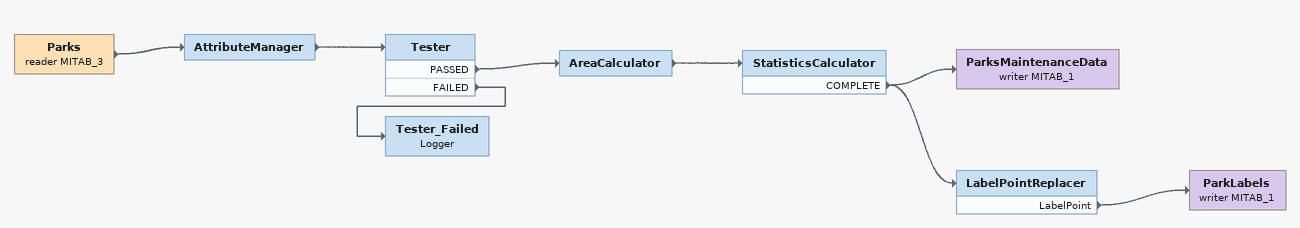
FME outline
Parks (reader MITAB_3)
    -> AttributeManager
AttributeManager
    -> Tester
Tester
    PASSED -> AreaCalculator
    FAILED -> Tester_Failed
AreaCalculator
    -> StatisticsCalculator
StatisticsCalculator
    COMPLETE -> ParksMaintenanceData (writer MITAB_1)
    COMPLETE -> LabelPointReplacer
ParksMaintenanceData (writer MITAB_1)
LabelPointReplacer
    LabelPoint -> ParkLabels (writer MITAB_1)
ParkLabels (writer MITAB_1)
Tester_Failed: Logger
